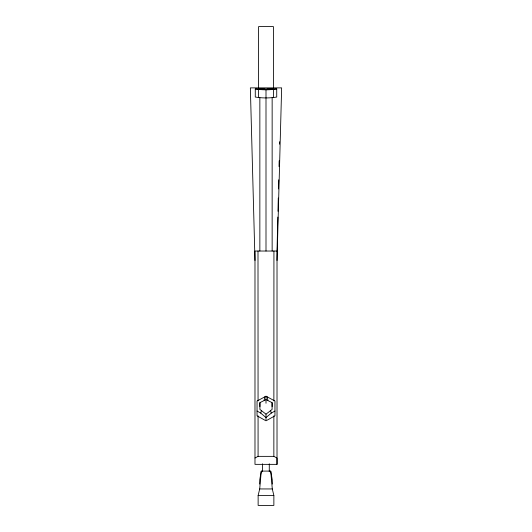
<?xml version="1.0" encoding="UTF-8"?>
<svg xmlns="http://www.w3.org/2000/svg" width="532" height="532" viewBox="0 0 532 532"><rect width="100%" height="100%" fill="white"/><g stroke="black" fill="none" stroke-linecap="round" stroke-linejoin="round"><path stroke-width="0.8" d="M254.981 260.481L250.359 87.88L281.641 87.88L277.019 260.481M266.692 420.44L274.958 415.818L274.958 401.022L266 396.22L257.042 401.022L257.042 415.818L265.308 420.44M266 414.175L272.091 409.434L272.091 402.624L266 399.645L259.909 402.624L259.909 409.434L266 414.175L266 420.825M266 403.269L266 396.22M272.091 406.608L272.091 402.624M277.824 217.076L277.019 251.031L254.981 251.031L254.981 464.356L277.019 464.356L277.019 458.045L273.854 456.363L273.867 415.791M273.874 400.889L273.933 251.031M277.963 211.277L278.283 198.03M278.495 188.92L278.715 179.809M279.034 166.556L279.167 160.757M279.566 144.199L279.626 141.712M270.722 471.093L272.298 488.948L273.867 495.531L273.867 505.4L258.133 505.4L258.133 495.531L259.702 488.948L261.279 471.093L270.722 471.093L272.298 480.017L272.298 484.08M261.279 471.093L259.702 480.017L259.702 484.08M274.958 411.037L271.24 413.111L266 417.593L260.76 413.111L261.478 410.312M264.072 400.297L265.042 396.546M254.981 458.005L258.08 456.363L273.854 456.363M255.274 88.917C262.309 90.114 269.691 90.114 276.726 88.917L276.726 97.037C269.691 98.234 262.309 98.234 255.274 97.037L255.274 88.917L261.904 89.024M270.096 89.024L276.726 88.917M259.702 488.948L272.298 488.948M258.133 495.531L273.867 495.531M257.042 411.037L260.76 413.111M266.958 396.546L267.928 400.297M270.522 410.312L271.24 413.111M258 251.031L258.06 400.889M258.067 415.791L258.08 456.363M277.019 251.031L277.019 464.356M273.588 89.516L273.588 97.629M273.415 88.452L273.415 26.6L258.585 26.6L258.585 88.452M272.145 97.822L272.145 251.031M269.278 463.811L269.278 471.718M266 89.762L266 251.031M262.456 463.811L262.456 471.718M259.909 402.624L259.909 406.608M259.855 97.822L259.855 251.031M258.412 89.516L258.412 97.629M268.441 88.505L266 89.063L263.559 88.505L258.552 88.917L266 89.502L273.448 88.917L268.441 88.505"/></g></svg>
